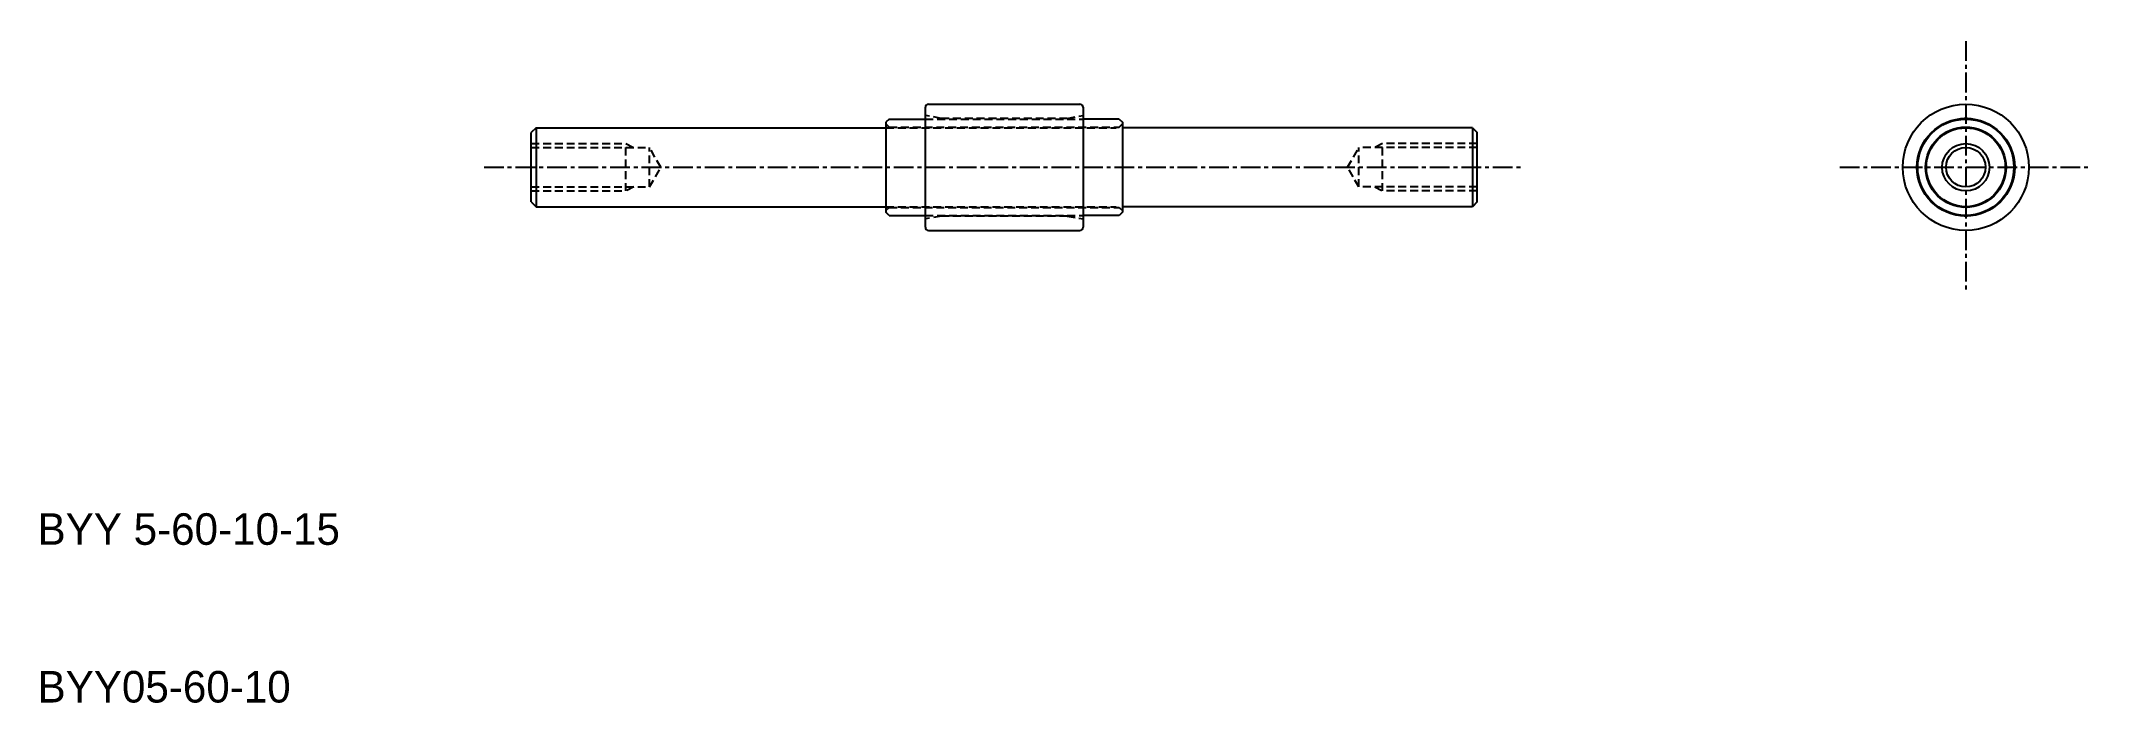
# Model space of a CAD drawing. Extents: x 0 to 130, y 153 to 195.
import ezdxf

# ---------------------------------------------------------------- set-up
doc = ezdxf.new("R2010")
doc.units = 0
doc.linetypes.add('CENTER', pattern=[2, 1.25, -0.25, 0.25, -0.25])
doc.linetypes.add('DASHED', pattern=[0.75, 0.5, -0.25])
doc.layers.get('0').update_dxf_attribs({"linetype": 'CONTINUOUS'})
doc.layers.add('CENTER', color=1, linetype='CENTER')

# ---------------------------------------------------------------- blocks, each defined once
blk = doc.blocks.new('A$C73587E4A')
at = {"color": 3, "linetype": 'DASHED'}
for p, q in [((-6, 1.5), (-6.5, 1.25)), ((0, 1.5), (-6, 1.5)), ((-6, -1.5), (-6, 1.5)), ((-8.22, 0), (-7.5, 1.25)), ((-7.5, -1.25), (-8.22, 0)), ((0, 1.25), (-7.5, 1.25)), ((-7.5, -1.25), (-7.5, 1.25)), ((0, -1.25), (-7.5, -1.25)), ((-6.5, -1.25), (-6, -1.5)), ((0, -1.5), (-6, -1.5))]:
    blk.add_line(p, q, dxfattribs=at)
blk = doc.blocks.new('A$C5093150F')
at = {"color": 3, "linetype": 'DASHED'}
for p, q in [((0, 1.5), (6, 1.5)), ((6, -1.5), (6, 1.5)), ((6, 1.5), (6.5, 1.25)), ((0, 1.25), (7.5, 1.25)), ((7.5, -1.25), (7.5, 1.25)), ((8.22, 0), (7.5, 1.25)), ((7.5, -1.25), (8.22, 0)), ((0, -1.25), (7.5, -1.25)), ((6.5, -1.25), (6, -1.5)), ((0, -1.5), (6, -1.5))]:
    blk.add_line(p, q, dxfattribs=at)

msp = doc.modelspace()

# ---------------------------------------------------------------- linework, layer by layer
at = {"color": 7, "linetype": 'CONTINUOUS'}
for p, q in [((55.95, 191.42), (65.55, 191.42)), ((53.45, 190.47), (53.25, 190.27)), ((53.25, 190.27), (53.25, 184.57)), ((53.45, 190.47), (55.75, 190.47)), ((55.75, 183.62), (55.75, 191.22)), ((65.75, 191.22), (65.75, 183.62)), ((68.05, 190.47), (65.75, 190.47)), ((68.05, 190.47), (68.25, 190.27)), ((68.25, 190.27), (68.25, 184.57)), ((31.05, 189.92), (30.75, 189.62)), ((30.75, 185.22), (30.75, 189.62)), ((31.05, 189.92), (31.05, 184.92)), ((31.05, 189.92), (53.25, 189.92)), ((90.45, 189.92), (68.25, 189.92)), ((90.45, 189.92), (90.75, 189.62)), ((90.45, 189.92), (90.45, 184.92)), ((90.75, 185.22), (90.75, 189.62)), ((30.75, 185.22), (31.05, 184.92)), ((31.05, 184.92), (53.25, 184.92)), ((90.45, 184.92), (68.25, 184.92)), ((90.75, 185.22), (90.45, 184.92)), ((53.45, 184.37), (53.25, 184.57)), ((53.45, 184.37), (55.75, 184.37)), ((68.05, 184.37), (65.75, 184.37)), ((68.25, 184.57), (68.05, 184.37)), ((55.95, 183.42), (65.55, 183.42))]:
    msp.add_line(p, q, dxfattribs=at)
at = {"color": 3, "linetype": 'DASHED'}
for p, q in [((53.45, 189.97), (53.25, 190.17)), ((53.45, 189.97), (68.05, 189.97)), ((56.75, 190.52), (55.75, 190.7)), ((55.75, 190.47), (65.75, 190.47)), ((64.75, 190.52), (56.75, 190.52)), ((64.75, 190.52), (65.75, 190.7)), ((68.05, 189.97), (68.25, 190.17)), ((53.25, 189.92), (67.85, 189.92)), ((53.25, 184.92), (67.85, 184.92)), ((53.45, 184.87), (53.25, 184.67)), ((53.45, 184.87), (68.05, 184.87)), ((68.05, 184.87), (68.25, 184.67)), ((55.75, 184.37), (65.75, 184.37)), ((56.75, 184.32), (55.75, 184.15)), ((64.75, 184.32), (56.75, 184.32)), ((64.75, 184.32), (65.75, 184.15))]:
    msp.add_line(p, q, dxfattribs=at)
at = {"color": 7, "linetype": 'CONTINUOUS'}
for radius in [4, 3.1, 3.05, 2.55, 2.5, 1.25]:
    msp.add_circle((121.75, 187.42), radius, dxfattribs=at)
at = {"color": 3, "linetype": 'CONTINUOUS'}
msp.add_circle((121.75, 187.42), 1.5, dxfattribs=at)
at = {"color": 7, "linetype": 'CONTINUOUS'}
for centre, radius, start, end in [((55.95, 191.22), 0.2, 90, 180), ((65.55, 191.22), 0.2, 0, 90), ((121.75, 190.22), 0.3, 54.7821, 125.2179), ((121.75, 190.22), 0.3, 238.1793, 301.8207), ((119.33, 188.82), 0.3, 114.7821, 185.2179), ((119.33, 188.82), 0.3, 298.1793, 1.8207), ((124.18, 188.82), 0.3, 178.1793, 241.8207), ((124.18, 188.82), 0.3, 354.7821, 65.2179), ((119.33, 186.02), 0.3, 174.7821, 245.2179), ((119.33, 186.02), 0.3, 358.1793, 61.8207), ((124.18, 186.02), 0.3, 118.1793, 181.8207), ((124.18, 186.02), 0.3, 294.7821, 5.2179), ((121.75, 184.62), 0.3, 58.1793, 121.8207), ((55.95, 183.62), 0.2, 180, 270), ((65.55, 183.62), 0.2, 270, 0), ((121.75, 184.62), 0.3, 234.7821, 305.2179)]:
    msp.add_arc(centre, radius, start, end, dxfattribs=at)
at = {"layer": 'CENTER', "color": 1, "linetype": 'CENTER'}
for p, q in [((121.75, 195.42), (121.75, 179.42)), ((27.75, 187.42), (93.75, 187.42)), ((113.75, 187.42), (129.75, 187.42))]:
    msp.add_line(p, q, dxfattribs=at)

# ---------------------------------------------------------------- block references
at = {"color": 3, "linetype": 'DASHED'}
msp.add_blockref('A$C5093150F', (30.75, 187.42), dxfattribs=at)
at = {"color": 7, "linetype": 'CONTINUOUS'}
msp.add_blockref('A$C73587E4A', (90.75, 187.42), dxfattribs=at)

# ---------------------------------------------------------------- texts
for s, p in [('BYY 5-60-10-15', (-0.57, 163.48)), ('BYY05-60-10', (-0.57, 153.48))]:
    msp.add_text(s, height=2, dxfattribs=at).set_placement(p)

doc.saveas('drawing.dxf')
